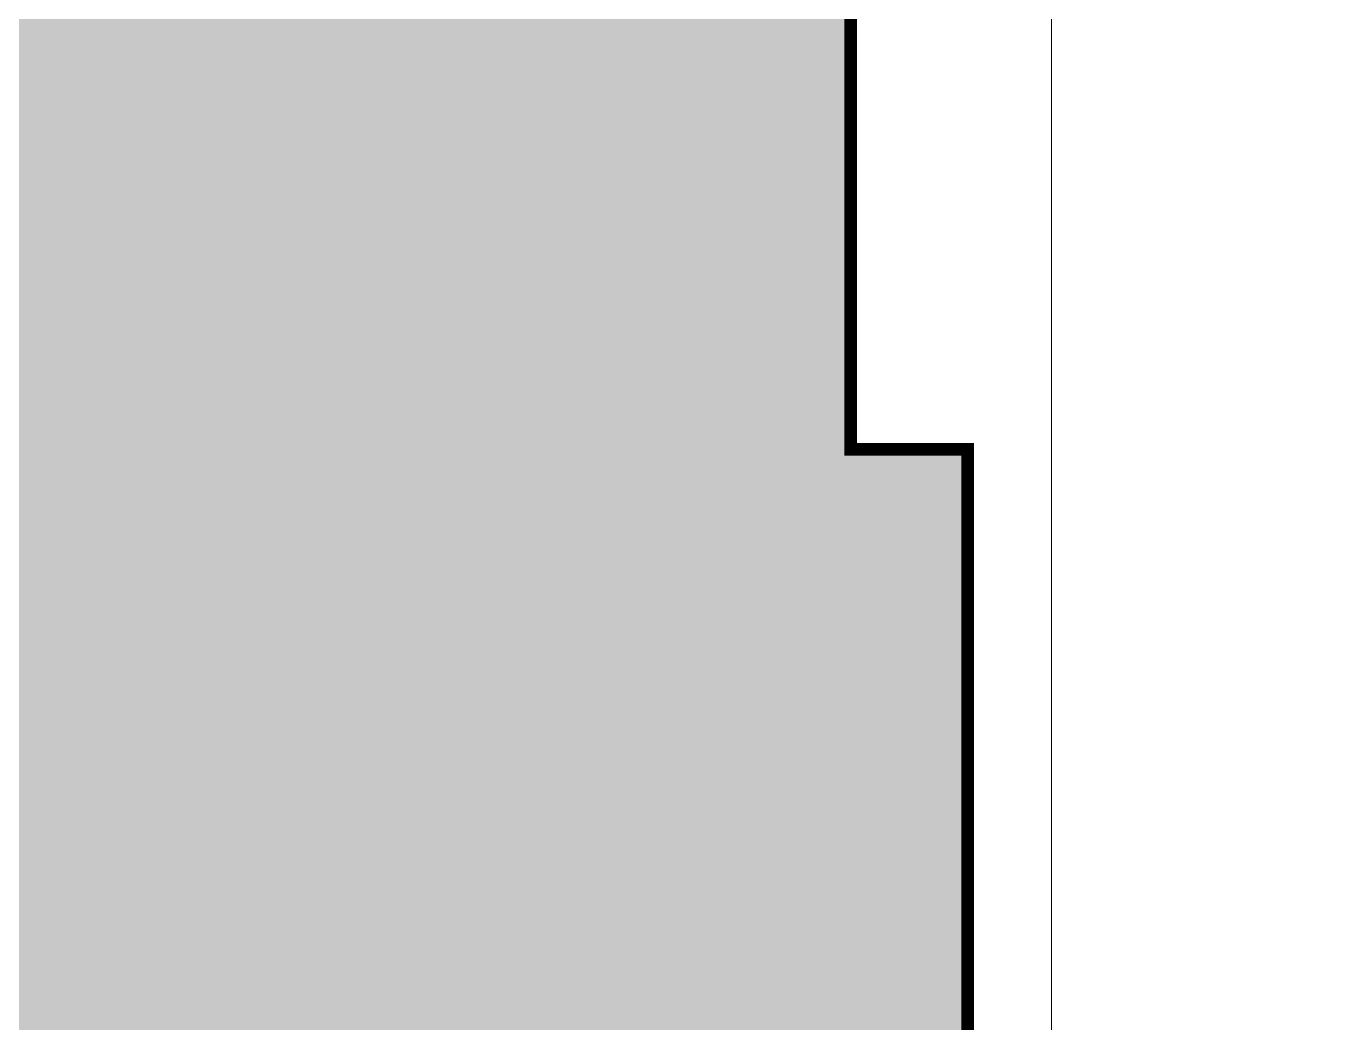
# Model space of a CAD drawing. Header units: feet. Extents: x 6763715 to 6770513, y 1886699 to 1891873.
# Drawn here: x 6767828.8 to 6767907.3, y 1889075.7 to 1889135.3 of the extents above; entities that cross this region are included whole.
import ezdxf

# ---------------------------------------------------------------- set-up
doc = ezdxf.new("R2010")
doc.units = ezdxf.units.FT
doc.header["$LTSCALE"] = 48
doc.header["$MEASUREMENT"] = 0
doc.layers.add('C-BLDG', color=7, linetype='Continuous')
doc.layers.add('C-BLDG-HTCH', color=253, linetype='Continuous', lineweight=0)
doc.layers.add('L-SITE-WALK', color=6, linetype='Continuous', lineweight=0)

msp = doc.modelspace()

# ---------------------------------------------------------------- hatches: boundary and pattern name
at = {"layer": 'C-BLDG-HTCH'}
msp.add_hatch(color=256, dxfattribs=at).paths.add_polyline_path([(6767877.061, 1889136.941), (6767879.311, 1889136.941), (6767879.311, 1889136.056), (6767878.061, 1889136.056), (6767878.061, 1889109.964), (6767885.06, 1889109.964), (6767885.06, 1889074.277), (6767878.061, 1889074.277), (6767878.061, 1889072.444), (6767875.342, 1889072.444), (6767875.342, 1889065.444), (6767878.061, 1889065.444), (6767878.061, 1889038.143), (6767873.269, 1889038.143), (6767873.29, 1889023.142), (6767907.29, 1889023.142), (6767907.29, 1888978.017), (6767896.394, 1888978.017), (6767896.394, 1888978.308), (6767706.228, 1888978.308), (6767706.228, 1888978.017), (6767692.132, 1888978.017), (6767692.004, 1888979.058), (6767694.978, 1888979.058), (6767694.978, 1889020.183), (6767665.167, 1889020.183), (6767658.882, 1889071.369), (6767657.107, 1889071.151), (6767657.067, 1889072.154), (6767706.748, 1889078.254), (6767706.9, 1889077.013), (6767713.187, 1889077.786), (6767713.034, 1889079.025), (6767739.846, 1889082.318), (6767739.998, 1889081.079), (6767753.734, 1889082.766), (6767753.582, 1889084.004), (6767808.644, 1889090.765), (6767808.644, 1889086.808), (6767808.936, 1889086.808), (6767808.936, 1889086.475), (6767814.269, 1889086.475), (6767814.269, 1889086.808), (6767814.561, 1889086.808), (6767814.561, 1889089.558), (6767817.28, 1889089.558), (6767817.28, 1889095.891), (6767814.561, 1889095.891), (6767814.561, 1889136.056), (6767811.311, 1889136.056), (6767811.311, 1889136.941), (6767815.561, 1889136.941)])

# ---------------------------------------------------------------- linework, layer by layer
at = {"layer": 'C-BLDG', "const_width": 0.75}
msp.add_lwpolyline([(6767878.061, 1889136.056), (6767878.061, 1889109.964), (6767885.06, 1889109.964), (6767885.06, 1889074.277)], dxfattribs=at)
at = {"layer": 'L-SITE-WALK', "lineweight": 0}
msp.add_line((6767890.059, 1889028.142), (6767890.058, 1889217.392), dxfattribs=at)

doc.saveas('drawing.dxf')
